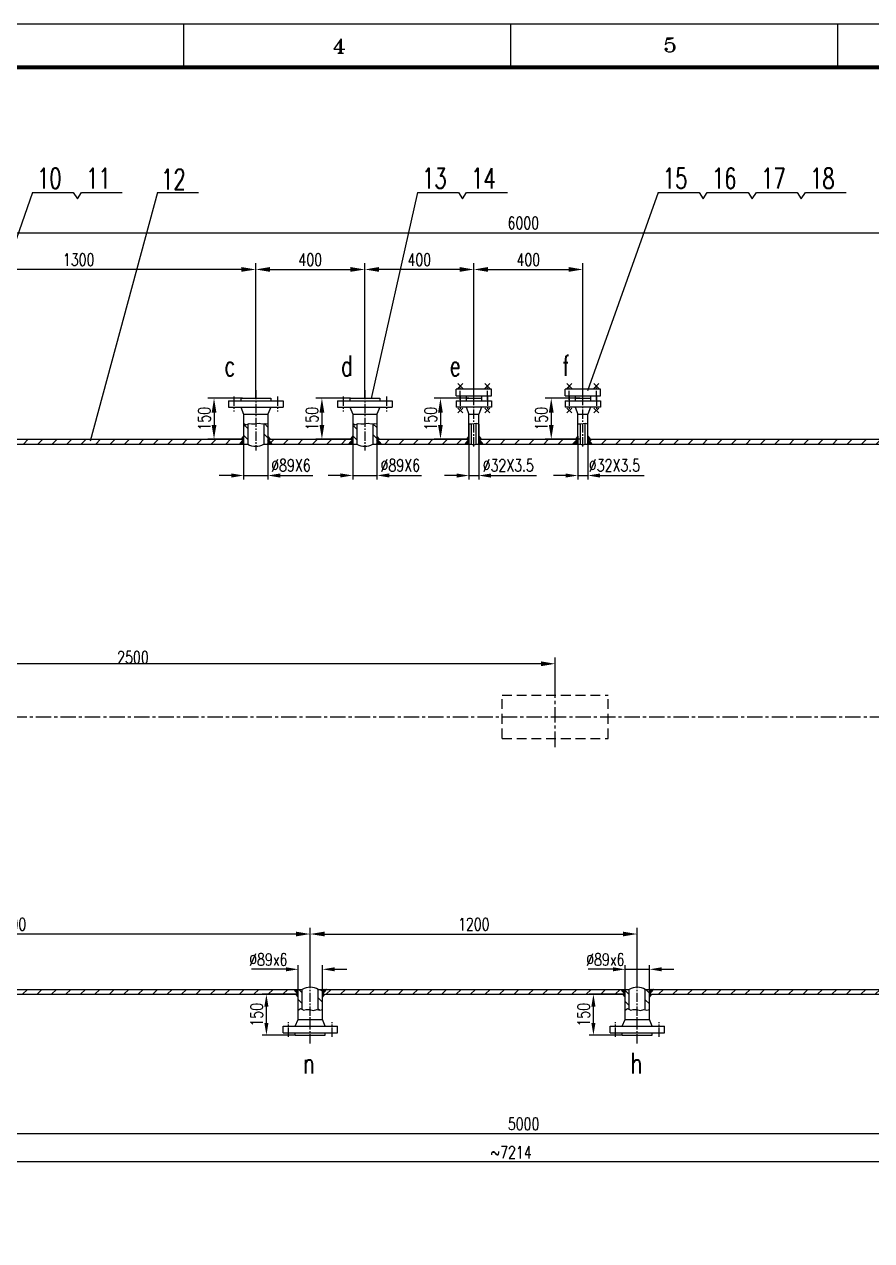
# Model space of a CAD drawing. Extents: x 635 to 1476, y -3 to 591.
# Drawn here: x 861.3 to 1068.6, y 294.1 to 591.5 of the extents above; entities that cross this region are included whole.
import ezdxf

# ---------------------------------------------------------------- set-up
doc = ezdxf.new("R2010")
doc.units = 0
doc.header["$LTSCALE"] = 3
doc.header["$MEASUREMENT"] = 0
for name, pattern in [('CENTER', [2, 1.25, -0.25, 0.25, -0.25]), ('CENTER2', [1.125, 0.75, -0.125, 0.125, -0.125]), ('DASHED', [1.2, 0.8, -0.4])]:
    doc.linetypes.add(name, pattern=pattern)
doc.layers.get('0').update_dxf_attribs({"linetype": 'CONTINUOUS'})
doc.layers.get('DEFPOINTS').update_dxf_attribs({"linetype": 'CONTINUOUS'})
for name, color, linetype in [('1', 21, 'CONTINUOUS'), ('2', 253, 'CONTINUOUS'), ('3', 2, 'CENTER'), ('5', 4, 'DASHED'), ('BORDER', 7, 'CONTINUOUS')]:
    doc.layers.add(name, color=color, linetype=linetype)
doc.styles.add('HZTXT', font='romans', dxfattribs={"width": 0.75, "bigfont": 'HZTXT'})
doc.styles.get("Standard").update_dxf_attribs({"font": 'simplex', "width": 0.75, "bigfont": 'hztxt'})
doc.dimstyles.new('A', dxfattribs={"dimtxt": 3.5, "dimasz": 3.5, "dimexe": 1.5, "dimexo": 0.0625, "dimgap": 0.09, "dimtad": 1, "dimdec": 4, "dimzin": 0, "dimdsep": 46, "dimtxsty": 'HZTXT', "dimcen": 0.09, "dimclrd": 3, "dimclre": 3, "dimclrt": 3, "dimadec": 0, "dimazin": 0, "dimtol": 1, "dimtp": 2, "dimtm": 2, "dimtfac": 0.571429, "dimtdec": 4, "dimtix": 1, "dimtofl": 0, "dimtmove": 2, "dimatfit": 3, "dimfxl": 0, "dimtolj": 1, "dimtzin": 0, "dimarcsym": 0})
doc.dimstyles.get("Standard").update_dxf_attribs({"dimtxt": 3, "dimasz": 3, "dimexe": 1, "dimexo": 0.06, "dimgap": 1, "dimtad": 1, "dimzin": 0, "dimdsep": 46, "dimtxsty": 'Standard', "dimcen": 0.09, "dimclrd": 3, "dimclre": 3, "dimclrt": 3, "dimadec": 0, "dimazin": 0, "dimtfac": 0.051429, "dimtofl": 0, "dimtmove": 2, "dimatfit": 3, "dimfxl": 0, "dimtolj": 1, "dimtzin": 0, "dimarcsym": 0})
pattern_1 = [(45, (-3348.6497, 747.9967), (-1.767767, 1.767767), [])]
pattern_2 = [(135, (-3348.6497, 747.9967), (-1.3258252, -1.3258252), [])]

# ---------------------------------------------------------------- blocks, each defined once
blk = doc.blocks.new('*D95')
at = {"layer": '1', "lineweight": -2}
for p, q in [((784.62, 363.05), (784.62, 370.55)), ((927.79, 369.05), (788.12, 369.05)), ((931.29, 363.05), (931.29, 370.55))]:
    blk.add_line(p, q, dxfattribs=at)
at = {"layer": '1'}
for points in [[(788.12, 369.63), (788.12, 368.47), (784.62, 369.05)], [(927.79, 369.63), (927.79, 368.47), (931.29, 369.05)]]:
    blk.add_solid(points, dxfattribs=at)
at = {"layer": 'DEFPOINTS', "color": 0}
for p in [(784.62, 369.05), (784.62, 362.99), (931.29, 362.99)]:
    blk.add_point(p, dxfattribs=at)
at = {"layer": '1', "insert": (857.96, 371.45), "char_height": 3, "attachment_point": 5, "style": 'HZTXT'}
blk.add_mtext('\\A1;2200', dxfattribs=at)
blk = doc.blocks.new('*D106')
at = {"layer": '1', "lineweight": -2}
for p, q in [((784.62, 422.24), (784.62, 436.63)), ((987.71, 435.13), (788.12, 435.13)), ((991.21, 427.54), (991.21, 436.63))]:
    blk.add_line(p, q, dxfattribs=at)
at = {"layer": '1'}
for points in [[(788.12, 435.71), (788.12, 434.54), (784.62, 435.13)], [(987.71, 435.71), (987.71, 434.54), (991.21, 435.13)]]:
    blk.add_solid(points, dxfattribs=at)
at = {"layer": 'DEFPOINTS', "color": 0}
for p in [(784.62, 435.13), (991.21, 427.48), (784.62, 422.18)]:
    blk.add_point(p, dxfattribs=at)
at = {"layer": '1', "insert": (887.91, 436.72), "char_height": 3, "attachment_point": 5, "style": 'HZTXT'}
blk.add_mtext('\\A1;2500', dxfattribs=at)
blk = doc.blocks.new('*D104')
at = {"layer": '1', "color": 3, "linetype": 'ByBlock', "lineweight": -2}
for p, q in [((1008.27, 354.31), (999.56, 354.31)), ((1000.56, 347.31), (1000.56, 351.31)), ((1007.56, 344.31), (999.56, 344.31))]:
    blk.add_line(p, q, dxfattribs=at)
at = {"layer": '1', "color": 3, "linetype": 'ByBlock'}
for points in [[(1000.06, 351.31), (1001.06, 351.31), (1000.56, 354.31)], [(1000.06, 347.31), (1001.06, 347.31), (1000.56, 344.31)]]:
    blk.add_solid(points, dxfattribs=at)
at = {"layer": 'DEFPOINTS', "color": 0, "linetype": 'ByBlock'}
for p in [(1000.56, 354.31), (1008.33, 354.31), (1007.62, 344.31)]:
    blk.add_point(p, dxfattribs=at)
at = {"layer": '1', "color": 3, "linetype": 'ByBlock', "insert": (998.16, 349.31), "char_height": 3, "attachment_point": 5, "rotation": 90}
blk.add_mtext('\\A1;150', dxfattribs=at)
blk = doc.blocks.new('*D103')
at = {"layer": '1', "lineweight": -2}
for p, q in [((931.29, 356.11), (931.29, 370.55)), ((934.79, 369.05), (1007.79, 369.05)), ((1011.29, 356.11), (1011.29, 370.55))]:
    blk.add_line(p, q, dxfattribs=at)
at = {"layer": '1'}
for points in [[(934.79, 369.63), (934.79, 368.47), (931.29, 369.05)], [(1007.79, 369.63), (1007.79, 368.47), (1011.29, 369.05)]]:
    blk.add_solid(points, dxfattribs=at)
at = {"layer": 'DEFPOINTS', "color": 0}
for p in [(1011.29, 369.05), (931.29, 356.05), (1011.29, 356.05)]:
    blk.add_point(p, dxfattribs=at)
at = {"layer": '1', "insert": (971.29, 371.45), "char_height": 3, "attachment_point": 5, "style": 'HZTXT'}
blk.add_mtext('\\A1;1200', dxfattribs=at)
blk = doc.blocks.new('*D96')
at = {"layer": '1', "color": 3, "linetype": 'ByBlock', "lineweight": -2}
for p, q in [((928.27, 354.31), (919.56, 354.31)), ((920.56, 347.31), (920.56, 351.31)), ((927.56, 344.31), (919.56, 344.31))]:
    blk.add_line(p, q, dxfattribs=at)
at = {"layer": '1', "color": 3, "linetype": 'ByBlock'}
for points in [[(920.06, 351.31), (921.06, 351.31), (920.56, 354.31)], [(920.06, 347.31), (921.06, 347.31), (920.56, 344.31)]]:
    blk.add_solid(points, dxfattribs=at)
at = {"layer": 'DEFPOINTS', "color": 0, "linetype": 'ByBlock'}
for p in [(920.56, 354.31), (928.33, 354.31), (927.62, 344.31)]:
    blk.add_point(p, dxfattribs=at)
at = {"layer": '1', "color": 3, "linetype": 'ByBlock', "insert": (918.16, 349.31), "char_height": 3, "attachment_point": 5, "rotation": 90}
blk.add_mtext('\\A1;150', dxfattribs=at)
blk = doc.blocks.new('*D115')
at = {"layer": '1', "lineweight": -2}
for p, q in [((831.29, 526.7), (831.29, 533.04)), ((917.96, 521.79), (917.96, 533.04)), ((914.46, 531.54), (834.79, 531.54))]:
    blk.add_line(p, q, dxfattribs=at)
at = {"layer": '1'}
for points in [[(834.79, 532.13), (834.79, 530.96), (831.29, 531.54)], [(914.46, 532.13), (914.46, 530.96), (917.96, 531.54)]]:
    blk.add_solid(points, dxfattribs=at)
at = {"layer": 'DEFPOINTS', "color": 0}
for p in [(831.29, 531.54), (831.29, 526.64), (917.96, 521.73)]:
    blk.add_point(p, dxfattribs=at)
at = {"layer": '1', "insert": (874.63, 533.94), "char_height": 3, "attachment_point": 5, "style": 'HZTXT'}
blk.add_mtext('\\A1;1300', dxfattribs=at)
blk = doc.blocks.new('*D117')
at = {"layer": '1', "lineweight": -2}
for p, q in [((971.3, 500.11), (971.3, 533.04)), ((997.97, 500.11), (997.97, 533.04)), ((974.8, 531.54), (994.47, 531.54))]:
    blk.add_line(p, q, dxfattribs=at)
at = {"layer": '1'}
for points in [[(974.8, 532.13), (974.8, 530.96), (971.3, 531.54)], [(994.47, 532.13), (994.47, 530.96), (997.97, 531.54)]]:
    blk.add_solid(points, dxfattribs=at)
at = {"layer": 'DEFPOINTS', "color": 0}
for p in [(997.97, 531.54), (971.3, 500.05), (997.97, 500.05)]:
    blk.add_point(p, dxfattribs=at)
at = {"layer": '1', "insert": (984.64, 533.94), "char_height": 3, "attachment_point": 5, "style": 'HZTXT'}
blk.add_mtext('\\A1;400', dxfattribs=at)
blk = doc.blocks.new('*D105')
at = {"layer": '1', "lineweight": -2}
for p, q in [((917.96, 500.11), (917.96, 533.04)), ((944.63, 500.11), (944.63, 533.04)), ((921.46, 531.54), (941.13, 531.54))]:
    blk.add_line(p, q, dxfattribs=at)
at = {"layer": '1'}
for points in [[(921.46, 532.13), (921.46, 530.96), (917.96, 531.54)], [(941.13, 532.13), (941.13, 530.96), (944.63, 531.54)]]:
    blk.add_solid(points, dxfattribs=at)
at = {"layer": 'DEFPOINTS', "color": 0}
for p in [(944.63, 531.54), (917.96, 500.05), (944.63, 500.05)]:
    blk.add_point(p, dxfattribs=at)
at = {"layer": '1', "insert": (931.3, 533.94), "char_height": 3, "attachment_point": 5, "style": 'HZTXT'}
blk.add_mtext('\\A1;400', dxfattribs=at)
blk = doc.blocks.new('*D118')
at = {"layer": '1', "lineweight": -2}
for p, q in [((944.63, 500.11), (944.63, 533.04)), ((971.3, 500.11), (971.3, 533.04)), ((967.8, 531.54), (948.13, 531.54))]:
    blk.add_line(p, q, dxfattribs=at)
at = {"layer": '1'}
for points in [[(948.13, 532.13), (948.13, 530.96), (944.63, 531.54)], [(967.8, 532.13), (967.8, 530.96), (971.3, 531.54)]]:
    blk.add_solid(points, dxfattribs=at)
at = {"layer": 'DEFPOINTS', "color": 0}
for p in [(944.63, 531.54), (944.63, 500.05), (971.3, 500.05)]:
    blk.add_point(p, dxfattribs=at)
at = {"layer": '1', "insert": (957.97, 533.94), "char_height": 3, "attachment_point": 5, "style": 'HZTXT'}
blk.add_mtext('\\A1;400', dxfattribs=at)
blk = doc.blocks.new('*D116')
at = {"layer": '1', "lineweight": -2}
for p, q in [((914.73, 500.05), (906.25, 500.05)), ((907.75, 496.55), (907.75, 493.55)), ((914.73, 490.05), (906.25, 490.05))]:
    blk.add_line(p, q, dxfattribs=at)
at = {"layer": '1'}
for points in [[(907.17, 496.55), (908.34, 496.55), (907.75, 500.05)], [(907.17, 493.55), (908.34, 493.55), (907.75, 490.05)]]:
    blk.add_solid(points, dxfattribs=at)
at = {"layer": 'DEFPOINTS', "color": 0}
for p in [(914.79, 500.05), (907.75, 490.05), (914.79, 490.05)]:
    blk.add_point(p, dxfattribs=at)
at = {"layer": '1', "insert": (905.35, 495.05), "char_height": 3, "attachment_point": 5, "rotation": 90, "style": 'HZTXT'}
blk.add_mtext('\\A1;150', dxfattribs=at)
blk = doc.blocks.new('*D119')
at = {"layer": '1', "lineweight": -2}
for p, q in [((941.12, 500.05), (932.64, 500.05)), ((934.14, 496.55), (934.14, 493.55)), ((941.12, 490.05), (932.64, 490.05))]:
    blk.add_line(p, q, dxfattribs=at)
at = {"layer": '1'}
for points in [[(933.56, 496.55), (934.73, 496.55), (934.14, 500.05)], [(933.56, 493.55), (934.73, 493.55), (934.14, 490.05)]]:
    blk.add_solid(points, dxfattribs=at)
at = {"layer": 'DEFPOINTS', "color": 0}
for p in [(941.18, 500.05), (934.14, 490.05), (941.18, 490.05)]:
    blk.add_point(p, dxfattribs=at)
at = {"layer": '1', "insert": (931.74, 495.05), "char_height": 3, "attachment_point": 5, "rotation": 90, "style": 'HZTXT'}
blk.add_mtext('\\A1;150', dxfattribs=at)
blk = doc.blocks.new('*D120')
at = {"layer": '1', "lineweight": -2}
for p, q in [((970.11, 500.05), (961.64, 500.05)), ((963.14, 496.55), (963.14, 493.55)), ((970.11, 490.05), (961.64, 490.05))]:
    blk.add_line(p, q, dxfattribs=at)
at = {"layer": '1'}
for points in [[(962.55, 496.55), (963.72, 496.55), (963.14, 500.05)], [(962.55, 493.55), (963.72, 493.55), (963.14, 490.05)]]:
    blk.add_solid(points, dxfattribs=at)
at = {"layer": 'DEFPOINTS', "color": 0}
for p in [(970.17, 500.05), (963.14, 490.05), (970.17, 490.05)]:
    blk.add_point(p, dxfattribs=at)
at = {"layer": '1', "insert": (960.74, 495.05), "char_height": 3, "attachment_point": 5, "rotation": 90, "style": 'HZTXT'}
blk.add_mtext('\\A1;150', dxfattribs=at)
blk = doc.blocks.new('*D121')
at = {"layer": '1', "lineweight": -2}
for p, q in [((997.22, 500.05), (988.74, 500.05)), ((990.24, 496.55), (990.24, 493.55)), ((997.22, 490.05), (988.74, 490.05))]:
    blk.add_line(p, q, dxfattribs=at)
at = {"layer": '1'}
for points in [[(989.66, 496.55), (990.83, 496.55), (990.24, 500.05)], [(989.66, 493.55), (990.83, 493.55), (990.24, 490.05)]]:
    blk.add_solid(points, dxfattribs=at)
at = {"layer": 'DEFPOINTS', "color": 0}
for p in [(997.28, 500.05), (990.24, 490.05), (997.28, 490.05)]:
    blk.add_point(p, dxfattribs=at)
at = {"layer": '1', "insert": (987.84, 495.05), "char_height": 3, "attachment_point": 5, "rotation": 90, "style": 'HZTXT'}
blk.add_mtext('\\A1;150', dxfattribs=at)

msp = doc.modelspace()

# ---------------------------------------------------------------- hatches: boundary and pattern name
at = {"layer": '1', "linetype": 'ByBlock'}
h = msp.add_hatch(dxfattribs=at)
h.set_pattern_fill('ANSI31', color=256, scale=15, angle=90, style=0)
h.set_pattern_definition(pattern_2)
h.paths.add_polyline_path([(915.99604, 493.71431), (915.54801, 493.51285), (914.99604, 493.92557), (914.99604, 488.84861), (915.99604, 488.84861)])
h.paths.add_polyline_path([(920.92938, 493.76049), (920.29816, 493.88431), (919.92938, 493.82289), (919.92938, 488.84861), (920.92938, 488.84861)])
h.paths.add_polyline_path([(941.66604, 488.84861), (942.66604, 488.84861), (942.66604, 493.71431), (942.21801, 493.51285), (941.66604, 493.92557)])
h.paths.add_polyline_path([(947.59938, 493.76049), (946.96816, 493.88431), (946.59938, 493.82289), (946.59938, 488.84861), (947.59938, 488.84861)])
h = msp.add_hatch(dxfattribs=at)
h.set_pattern_fill('ANSI31', color=256, scale=20, style=0)
h.set_pattern_definition(pattern_1)
h.paths.add_polyline_path([(793.82271, 490.04861), (794.82271, 488.84861), (814.0196, 488.84861), (815.06241, 490.04861)])
h.paths.add_polyline_path([(790.42271, 488.84861), (791.42271, 490.04861), (784.62271, 490.04861), (784.62271, 488.84861)])
h.paths.add_polyline_path([(913.99604, 488.84861), (914.99604, 490.04861), (847.52301, 490.04861), (848.56582, 488.84861)])
h.paths.add_polyline_path([(920.92938, 490.04861), (921.92938, 488.84861), (940.66604, 488.84861), (941.66604, 490.04861)])
h.paths.add_polyline_path([(969.10271, 488.84861), (970.10271, 490.04861), (947.59938, 490.04861), (948.59938, 488.84861)])
h = msp.add_hatch(dxfattribs=at)
h.set_pattern_fill('ANSI31', color=256, scale=20, style=0)
h.set_pattern_definition(pattern_1)
h.paths.add_polyline_path([(995.77271, 488.84861), (996.77271, 490.04861), (972.50271, 490.04861), (973.50271, 488.84861)])
h = msp.add_hatch(dxfattribs=at)
h.set_pattern_fill('ANSI31', color=256, scale=20, style=0)
h.set_pattern_definition(pattern_1)
h.paths.add_polyline_path([(1184.62271, 488.84861), (1184.62271, 490.04861), (999.17271, 490.04861), (1000.17271, 488.84861)])
h = msp.add_hatch(dxfattribs=at)
h.set_pattern_fill('ANSI31', color=256, scale=20, style=0)
h.set_pattern_definition(pattern_1)
h.paths.add_polyline_path([(928.32604, 354.30861), (927.32604, 355.50861), (817.95604, 355.50861), (817.95604, 354.30861)])
h.paths.add_polyline_path([(935.25938, 355.50861), (934.25938, 354.30861), (1008.32604, 354.30861), (1007.32604, 355.50861)])
h = msp.add_hatch(dxfattribs=at)
h.set_pattern_fill('ANSI31', color=256, scale=15, angle=90, style=0)
h.set_pattern_definition(pattern_2)
h.paths.add_polyline_path([(929.32604, 355.50861), (928.32604, 355.50861), (928.32604, 350.43164), (928.87801, 350.84437), (929.32604, 350.64291)])
h.paths.add_polyline_path([(933.25938, 350.53432), (933.62816, 350.47291), (934.25938, 350.59673), (934.25938, 355.50861), (933.25938, 355.50861)])
h = msp.add_hatch(dxfattribs=at)
h.set_pattern_fill('ANSI31', color=256, scale=15, angle=90, style=0)
h.set_pattern_definition(pattern_2)
h.paths.add_polyline_path([(1008.32604, 350.43164), (1008.87801, 350.84437), (1009.32604, 350.64291), (1009.32604, 355.50861), (1008.32604, 355.50861)])
h.paths.add_polyline_path([(1014.25938, 355.50861), (1013.25938, 355.50861), (1013.25938, 350.53432), (1013.62816, 350.47291), (1014.25938, 350.59673)])
h = msp.add_hatch(dxfattribs=at)
h.set_pattern_fill('ANSI31', color=256, scale=20, style=0)
h.set_pattern_definition(pattern_1)
h.paths.add_polyline_path([(1015.25938, 355.50861), (1014.25938, 354.30861), (1151.28938, 354.30861), (1151.28938, 355.50861)])
h.paths.add_polyline_path([(1171.65604, 354.30861), (1170.65604, 355.50861), (1151.28938, 355.50861), (1151.28938, 354.30861)])
h.paths.add_polyline_path([(1184.62271, 354.30861), (1184.62271, 355.50861), (1178.58938, 355.50861), (1177.58938, 354.30861)])
at = {"layer": '2', "linetype": 'ByBlock'}
h = msp.add_hatch(dxfattribs=at)
h.set_pattern_fill('ANSI31', color=256, scale=0.1, style=0)
h.set_pattern_definition([(315, (-3441.979677, 102.07618), (-0.008838834765, -0.008838834765), [])])
h.paths.add_polyline_path([(914.99604, 488.84861), (913.99604, 488.84861), (914.99604, 490.04861)])
h.paths.add_polyline_path([(914.99604, 490.04861), (914.3841, 490.04861), (914.99604, 490.78294)])
h = msp.add_hatch(dxfattribs=at)
h.set_pattern_fill('ANSI31', color=256, scale=0.1, style=0)
h.set_pattern_definition([(225, (5277.905098, 102.07618), (0.008838834765, -0.008838834765), [])])
h.paths.add_polyline_path([(920.92938, 488.84861), (921.92938, 488.84861), (920.92938, 490.04861)])
h.paths.add_polyline_path([(920.92938, 490.04861), (921.54132, 490.04861), (920.92938, 490.78294)])
h = msp.add_hatch(dxfattribs=at)
h.set_pattern_fill('ANSI31', color=256, scale=0.1, style=0)
h.set_pattern_definition([(315, (-3415.309677, 102.07618), (-0.008838834765, -0.008838834765), [])])
h.paths.add_polyline_path([(941.66604, 488.84861), (940.66604, 488.84861), (941.66604, 490.04861)])
h.paths.add_polyline_path([(941.66604, 490.04861), (941.0541, 490.04861), (941.66604, 490.78294)])
h = msp.add_hatch(dxfattribs=at)
h.set_pattern_fill('ANSI31', color=256, scale=0.1, style=0)
h.set_pattern_definition([(225, (5304.575098, 102.07618), (0.008838834765, -0.008838834765), [])])
h.paths.add_polyline_path([(947.59938, 488.84861), (948.59938, 488.84861), (947.59938, 490.04861)])
h.paths.add_polyline_path([(947.59938, 490.04861), (948.21132, 490.04861), (947.59938, 490.78294)])
h = msp.add_hatch(dxfattribs=at)
h.set_pattern_fill('ANSI31', color=256, scale=0.1, style=0)
h.set_pattern_definition([(315, (-3386.873011, 102.07618), (-0.008838834765, -0.008838834765), [])])
h.paths.add_polyline_path([(970.10271, 488.84861), (969.10271, 488.84861), (970.10271, 490.04861)])
h.paths.add_polyline_path([(970.10271, 490.04861), (969.49077, 490.04861), (970.10271, 490.78294)])
h = msp.add_hatch(dxfattribs=at)
h.set_pattern_fill('ANSI31', color=256, scale=0.1, style=0)
h.set_pattern_definition([(225, (5329.478431, 102.07618), (0.008838834765, -0.008838834765), [])])
h.paths.add_polyline_path([(972.50271, 488.84861), (973.50271, 488.84861), (972.50271, 490.04861)])
h.paths.add_polyline_path([(972.50271, 490.04861), (973.11465, 490.04861), (972.50271, 490.78294)])
h = msp.add_hatch(dxfattribs=at)
h.set_pattern_fill('ANSI31', color=256, scale=0.1, style=0)
h.set_pattern_definition([(315, (-3360.203011, 102.07618), (-0.008838834765, -0.008838834765), [])])
h.paths.add_polyline_path([(996.77271, 488.84861), (995.77271, 488.84861), (996.77271, 490.04861)])
h.paths.add_polyline_path([(996.77271, 490.04861), (996.16077, 490.04861), (996.77271, 490.78294)])
h = msp.add_hatch(dxfattribs=at)
h.set_pattern_fill('ANSI31', color=256, scale=0.1, style=0)
h.set_pattern_definition([(225, (5356.148431, 102.07618), (0.008838834765, -0.008838834765), [])])
h.paths.add_polyline_path([(999.17271, 488.84861), (1000.17271, 488.84861), (999.17271, 490.04861)])
h.paths.add_polyline_path([(999.17271, 490.04861), (999.78465, 490.04861), (999.17271, 490.78294)])
h = msp.add_hatch(dxfattribs=at)
h.set_pattern_fill('ANSI31', color=256, scale=0.1, style=0)
h.set_pattern_definition([(45, (-3428.649677, 742.281037), (-0.008838834765, 0.008838834765), [])])
h.paths.add_polyline_path([(928.32604, 355.50861), (927.32604, 355.50861), (928.32604, 354.30861)])
h.paths.add_polyline_path([(928.32604, 354.30861), (927.7141, 354.30861), (928.32604, 353.57428)])
h = msp.add_hatch(dxfattribs=at)
h.set_pattern_fill('ANSI31', color=256, scale=0.1, style=0)
h.set_pattern_definition([(135, (5291.235098, 742.281037), (0.008838834765, 0.008838834765), [])])
h.paths.add_polyline_path([(934.25938, 355.50861), (935.25938, 355.50861), (934.25938, 354.30861)])
h.paths.add_polyline_path([(934.25938, 354.30861), (934.87132, 354.30861), (934.25938, 353.57428)])
h = msp.add_hatch(dxfattribs=at)
h.set_pattern_fill('ANSI31', color=256, scale=0.1, style=0)
h.set_pattern_definition([(45, (-3348.649677, 742.281037), (-0.008838834765, 0.008838834765), [])])
h.paths.add_polyline_path([(1008.32604, 355.50861), (1007.32604, 355.50861), (1008.32604, 354.30861)])
h.paths.add_polyline_path([(1008.32604, 354.30861), (1007.7141, 354.30861), (1008.32604, 353.57428)])
h = msp.add_hatch(dxfattribs=at)
h.set_pattern_fill('ANSI31', color=256, scale=0.1, style=0)
h.set_pattern_definition([(135, (5371.235098, 742.281037), (0.008838834765, 0.008838834765), [])])
h.paths.add_polyline_path([(1014.25938, 355.50861), (1015.25938, 355.50861), (1014.25938, 354.30861)])
h.paths.add_polyline_path([(1014.25938, 354.30861), (1014.87132, 354.30861), (1014.25938, 353.57428)])

# ---------------------------------------------------------------- linework, layer by layer
at = {"linetype": 'ByBlock'}
for p, q in [((787.62271, 540.52215), (1181.62271, 540.52215)), ((970.10271, 493.69799), (970.10271, 480.1518)), ((972.50271, 493.69799), (972.50271, 480.1518)), ((914.99604, 490.99479), (914.99604, 480.15688)), ((920.92938, 490.99479), (920.92938, 480.15688)), ((941.66604, 490.84129), (941.66604, 480.17353)), ((947.59938, 490.84129), (947.59938, 480.17353)), ((996.77271, 490.78294), (996.77271, 480.15669)), ((999.17271, 490.78294), (999.17271, 480.15669)), ((911.99604, 481.15688), (908.99604, 481.15688)), ((914.99604, 481.15688), (920.92938, 481.15688)), ((923.92938, 481.15688), (931.93562, 481.15688)), ((938.66604, 481.17353), (935.66604, 481.17353)), ((941.66604, 481.17353), (947.59938, 481.17353)), ((950.59938, 481.17353), (958.53143, 481.17353)), ((967.10271, 481.1518), (964.10271, 481.1518)), ((970.10271, 481.1518), (972.50271, 481.1518)), ((975.50271, 481.1518), (986.66265, 481.1518)), ((993.77271, 481.15669), (990.77271, 481.15669)), ((996.77271, 481.15669), (999.17271, 481.15669)), ((1002.17271, 481.15669), (1012.96934, 481.15669)), ((925.32604, 360.42104), (916.88506, 360.42104)), ((928.32604, 355.50861), (928.32604, 361.42104)), ((934.25938, 355.50861), (934.25938, 361.42104)), ((937.25938, 360.42104), (940.25938, 360.42104)), ((1005.32604, 360.42104), (999.31064, 360.42104)), ((1008.32604, 355.50861), (1008.32604, 361.42104)), ((1008.32604, 360.42104), (1014.25938, 360.42104)), ((1014.25938, 355.50861), (1014.25938, 361.42104)), ((1017.25938, 360.42104), (1020.25938, 360.42104)), ((818.29271, 320.24283), (1150.96271, 320.24283)), ((743.62271, 313.44806), (1218.82239, 313.44806))]:
    msp.add_line(p, q, dxfattribs=at)
for points in [[(911.99604, 481.65688), (911.99604, 480.65688), (914.99604, 481.15688)], [(923.92938, 481.65688), (923.92938, 480.65688), (920.92938, 481.15688)], [(938.66604, 481.67353), (938.66604, 480.67353), (941.66604, 481.17353)], [(950.59938, 481.67353), (950.59938, 480.67353), (947.59938, 481.17353)], [(967.10271, 481.6518), (967.10271, 480.6518), (970.10271, 481.1518)], [(975.50271, 481.6518), (975.50271, 480.6518), (972.50271, 481.1518)], [(993.77271, 481.65669), (993.77271, 480.65669), (996.77271, 481.15669)], [(1002.17271, 481.65669), (1002.17271, 480.65669), (999.17271, 481.15669)], [(925.32604, 360.92104), (925.32604, 359.92104), (928.32604, 360.42104)], [(937.25938, 360.92104), (937.25938, 359.92104), (934.25938, 360.42104)], [(1005.32604, 360.92104), (1005.32604, 359.92104), (1008.32604, 360.42104)], [(1017.25938, 360.92104), (1017.25938, 359.92104), (1014.25938, 360.42104)]]:
    msp.add_solid(points, dxfattribs=at)
at = {"layer": '1'}
for p, q in [((863.30942, 550.34523), (848.9199, 509.04983)), ((893.94114, 550.34523), (877.42408, 489.56346)), ((957.51715, 550.34523), (946.16807, 499.98945)), ((1016.41812, 550.34523), (999.13031, 501.84981))]:
    msp.add_line(p, q, dxfattribs=at)
at = {"layer": '1', "linetype": 'ByBlock'}
for p, q in [((873.30942, 550.34523), (874.30942, 548.84523)), ((874.30942, 548.84523), (875.30942, 550.34523)), ((967.51715, 550.34523), (968.51715, 548.84523)), ((968.51715, 548.84523), (969.51715, 550.34523)), ((1026.41812, 550.34523), (1027.41812, 548.84523)), ((1027.41812, 548.84523), (1028.41812, 550.34523)), ((1038.41812, 550.34523), (1039.41812, 548.84523)), ((1039.41812, 548.84523), (1040.41812, 550.34523)), ((1050.41812, 550.34523), (1051.41812, 548.84523)), ((1051.41812, 548.84523), (1052.41812, 550.34523)), ((914.99604, 493.92557), (915.54801, 493.51285)), ((915.54801, 493.51285), (916.37412, 493.88431)), ((916.37412, 493.88431), (916.9524, 493.76049)), ((916.9524, 493.76049), (917.73722, 493.76049)), ((917.73722, 493.76049), (918.76984, 493.96685)), ((918.76984, 493.96685), (919.55466, 493.76049)), ((919.55466, 493.76049), (920.29816, 493.88431)), ((920.29816, 493.88431), (920.92938, 493.76049)), ((941.66604, 493.92557), (942.21801, 493.51285)), ((942.21801, 493.51285), (943.04412, 493.88431)), ((943.04412, 493.88431), (943.6224, 493.76049)), ((943.6224, 493.76049), (944.40722, 493.76049)), ((944.40722, 493.76049), (945.43984, 493.96685)), ((945.43984, 493.96685), (946.22466, 493.76049)), ((946.22466, 493.76049), (946.96816, 493.88431)), ((946.96816, 493.88431), (947.59938, 493.76049)), ((970.10271, 493.76049), (970.82406, 493.76049)), ((970.82406, 493.76049), (971.85669, 493.96685)), ((971.85669, 493.96685), (972.50271, 493.79698)), ((996.77271, 493.76049), (997.49406, 493.76049)), ((997.49406, 493.76049), (998.52669, 493.96685)), ((998.52669, 493.96685), (999.17271, 493.79698)), ((928.32604, 350.43164), (928.87801, 350.84437)), ((928.87801, 350.84437), (929.70412, 350.47291)), ((929.70412, 350.47291), (930.2824, 350.59673)), ((930.2824, 350.59673), (931.06722, 350.59673)), ((931.06722, 350.59673), (932.09984, 350.39037)), ((932.09984, 350.39037), (932.88466, 350.59673)), ((932.88466, 350.59673), (933.62816, 350.47291)), ((933.62816, 350.47291), (934.25938, 350.59673)), ((1008.32604, 350.43164), (1008.87801, 350.84437)), ((1008.87801, 350.84437), (1009.70412, 350.47291)), ((1009.70412, 350.47291), (1010.2824, 350.59673)), ((1010.2824, 350.59673), (1011.06722, 350.59673)), ((1011.06722, 350.59673), (1012.09984, 350.39037)), ((1012.09984, 350.39037), (1012.88466, 350.59673)), ((1012.88466, 350.59673), (1013.62816, 350.47291)), ((1013.62816, 350.47291), (1014.25938, 350.59673))]:
    msp.add_line(p, q, dxfattribs=at)
at = {"layer": '2', "linetype": 'ByBlock'}
for p, q in [((863.30942, 550.34523), (873.30942, 550.34523)), ((875.30942, 550.34523), (885.30942, 550.34523)), ((893.94114, 550.34523), (903.94114, 550.34523)), ((957.51715, 550.34523), (967.51715, 550.34523)), ((969.51715, 550.34523), (979.51715, 550.34523)), ((1016.41812, 550.34523), (1026.41812, 550.34523)), ((1028.41812, 550.34523), (1038.41812, 550.34523)), ((1040.41812, 550.34523), (1050.41812, 550.34523)), ((1052.41812, 550.34523), (1062.41812, 550.34523)), ((967.38748, 503.64287), (968.58748, 502.44287)), ((968.58748, 503.64287), (967.38748, 502.44287)), ((974.01794, 503.64287), (975.21794, 502.44287)), ((975.21794, 503.64287), (974.01794, 502.44287)), ((995.25748, 503.64287), (994.05748, 502.44287)), ((994.05748, 503.64287), (995.25748, 502.44287)), ((1000.68794, 503.64287), (1001.88794, 502.44287)), ((1001.88794, 503.64287), (1000.68794, 502.44287)), ((914.29271, 500.04861), (914.29271, 499.44861)), ((921.63271, 500.04861), (921.63271, 499.44861)), ((940.96271, 500.04861), (940.96271, 499.44861)), ((948.30271, 500.04861), (948.30271, 499.44861)), ((975.60269, 502.24861), (967.00273, 502.24861)), ((967.00273, 500.64861), (967.00273, 502.24861)), ((967.00273, 500.64861), (975.60269, 500.64861)), ((969.39938, 500.64861), (969.39938, 499.44861)), ((969.39938, 500.04861), (973.20604, 500.04861)), ((973.20604, 500.64861), (973.20604, 499.44861)), ((975.60269, 500.64861), (975.60269, 502.24861)), ((993.67273, 500.64861), (993.67273, 502.24861)), ((1002.27269, 502.24861), (993.67273, 502.24861)), ((993.67273, 500.64861), (1002.27269, 500.64861)), ((996.06938, 500.64861), (996.06938, 499.44861)), ((996.06938, 500.04861), (999.87604, 500.04861)), ((999.87604, 500.64861), (999.87604, 499.44861)), ((1002.27269, 500.64861), (1002.27269, 502.24861)), ((911.29271, 499.44861), (911.29271, 497.84861)), ((914.29271, 497.84861), (914.99604, 496.18161)), ((921.63271, 497.84861), (920.92938, 496.18161)), ((924.63271, 499.44861), (924.63271, 497.84861)), ((937.96271, 499.44861), (937.96271, 497.84861)), ((940.96271, 497.84861), (941.66604, 496.18161)), ((948.30271, 497.84861), (947.59938, 496.18161)), ((951.30271, 499.44861), (951.30271, 497.84861)), ((967.00273, 499.44861), (967.00273, 497.84861)), ((967.00273, 499.44861), (975.60269, 499.44861)), ((975.60269, 497.84861), (967.00273, 497.84861)), ((968.58748, 496.45435), (967.38748, 497.65435)), ((967.38748, 496.45435), (968.58748, 497.65435)), ((969.39938, 497.84861), (970.10271, 496.18161)), ((973.20604, 497.84861), (972.50271, 496.18161)), ((974.01794, 496.45435), (975.21794, 497.65435)), ((975.21794, 496.45435), (974.01794, 497.65435)), ((975.60269, 499.44861), (975.60269, 497.84861)), ((993.67273, 499.44861), (993.67273, 497.84861)), ((993.67273, 499.44861), (1002.27269, 499.44861)), ((1002.27269, 497.84861), (993.67273, 497.84861)), ((994.05748, 496.45435), (995.25748, 497.65435)), ((995.25748, 496.45435), (994.05748, 497.65435)), ((996.06938, 497.84861), (996.77271, 496.18161)), ((999.87604, 497.84861), (999.17271, 496.18161)), ((1000.68794, 496.45435), (1001.88794, 497.65435)), ((1001.88794, 496.45435), (1000.68794, 497.65435)), ((1002.27269, 499.44861), (1002.27269, 497.84861)), ((914.99604, 496.18161), (914.99604, 488.84861)), ((915.99604, 493.71431), (915.99604, 488.84861)), ((919.92938, 493.82289), (919.92938, 488.84861)), ((920.92938, 496.18161), (920.92938, 488.84861)), ((941.66604, 496.18161), (941.66604, 488.84861)), ((942.66604, 493.71431), (942.66604, 488.84861)), ((946.59938, 493.82289), (946.59938, 488.84861)), ((947.59938, 496.18161), (947.59938, 488.84861)), ((970.10271, 496.18161), (972.50271, 496.18161)), ((996.77271, 496.18161), (999.17271, 496.18161)), ((914.99604, 490.78294), (914.3841, 490.04861)), ((920.92938, 490.78294), (921.54132, 490.04861)), ((941.66604, 490.78294), (941.0541, 490.04861)), ((947.59938, 490.78294), (948.21132, 490.04861)), ((970.10271, 490.78294), (969.49077, 490.04861)), ((972.50271, 490.78294), (973.11465, 490.04861)), ((996.77271, 490.78294), (996.16077, 490.04861)), ((999.17271, 490.78294), (999.78465, 490.04861)), ((914.99604, 490.04861), (913.99604, 488.84861)), ((920.92938, 490.04861), (921.92938, 488.84861)), ((941.66604, 490.04861), (940.66604, 488.84861)), ((947.59938, 490.04861), (948.59938, 488.84861)), ((970.10271, 490.04861), (969.10271, 488.84861)), ((972.50271, 490.04861), (973.50271, 488.84861)), ((996.77271, 490.04861), (995.77271, 488.84861)), ((999.17271, 490.04861), (1000.17271, 488.84861)), ((928.32604, 354.30861), (927.32604, 355.50861)), ((928.32604, 353.57428), (927.7141, 354.30861)), ((928.32604, 348.17561), (928.32604, 355.50861)), ((929.32604, 350.64291), (929.32604, 355.50861)), ((933.25938, 350.53432), (933.25938, 355.50861)), ((934.25938, 348.17561), (934.25938, 355.50861)), ((934.25938, 354.30861), (935.25938, 355.50861)), ((934.25938, 353.57428), (934.87132, 354.30861)), ((1008.32604, 354.30861), (1007.32604, 355.50861)), ((1008.32604, 353.57428), (1007.7141, 354.30861)), ((1008.32604, 348.17561), (1008.32604, 355.50861)), ((1009.32604, 350.64291), (1009.32604, 355.50861)), ((1013.25938, 350.53432), (1013.25938, 355.50861)), ((1014.25938, 348.17561), (1014.25938, 355.50861)), ((1014.25938, 354.30861), (1015.25938, 355.50861)), ((1014.25938, 353.57428), (1014.87132, 354.30861)), ((927.62271, 346.50861), (928.32604, 348.17561)), ((934.96271, 346.50861), (934.25938, 348.17561)), ((1007.62271, 346.50861), (1008.32604, 348.17561)), ((1014.96271, 346.50861), (1014.25938, 348.17561)), ((924.62271, 344.90861), (924.62271, 346.50861)), ((937.96271, 344.90861), (937.96271, 346.50861)), ((1004.62271, 344.90861), (1004.62271, 346.50861)), ((1017.96271, 344.90861), (1017.96271, 346.50861)), ((927.62271, 344.30861), (927.62271, 344.90861)), ((934.96271, 344.30861), (934.96271, 344.90861)), ((1007.62271, 344.30861), (1007.62271, 344.90861)), ((1014.96271, 344.30861), (1014.96271, 344.90861))]:
    msp.add_line(p, q, dxfattribs=at)
at = {"layer": '2'}
for p, q in [((914.29271, 500.04861), (921.63271, 500.04861)), ((940.96271, 500.04861), (948.30271, 500.04861)), ((911.29271, 499.44861), (924.63271, 499.44861)), ((911.29271, 497.84861), (924.63271, 497.84861)), ((937.96271, 499.44861), (951.30271, 499.44861)), ((937.96271, 497.84861), (951.30271, 497.84861)), ((914.99604, 496.18161), (920.92938, 496.18161)), ((941.66604, 496.18161), (947.59938, 496.18161)), ((970.10271, 488.84861), (970.10271, 496.18161)), ((970.70271, 488.84861), (970.70271, 493.76049)), ((971.90271, 488.84861), (971.90271, 493.95475)), ((972.50271, 488.84861), (972.50271, 496.18161)), ((996.77271, 488.84861), (996.77271, 496.18161)), ((997.37271, 488.84861), (997.37271, 493.76049)), ((998.57271, 488.84861), (998.57271, 493.95475)), ((999.17271, 488.84861), (999.17271, 496.18161)), ((846.29271, 488.84861), (915.99604, 488.84861)), ((847.29271, 490.04861), (914.99604, 490.04861)), ((919.92938, 488.84861), (942.66604, 488.84861)), ((920.92938, 490.04861), (941.66604, 490.04861)), ((946.59938, 488.84861), (970.70271, 488.84861)), ((947.59938, 490.04861), (970.10271, 490.04861)), ((971.90271, 488.84861), (997.37271, 488.84861)), ((972.50271, 490.04861), (996.77271, 490.04861)), ((998.57271, 488.84861), (1187.28937, 488.84861)), ((999.17271, 490.04861), (1187.28937, 490.04861)), ((793.22271, 355.50861), (929.32604, 355.50861)), ((793.82271, 354.30861), (928.32604, 354.30861)), ((933.25938, 355.50861), (1009.32604, 355.50861)), ((934.25938, 354.30861), (1008.32604, 354.30861)), ((1013.25938, 355.50861), (1172.65604, 355.50861)), ((1014.25938, 354.30861), (1171.65604, 354.30861)), ((928.32604, 348.17561), (934.25938, 348.17561)), ((1008.32604, 348.17561), (1014.25938, 348.17561)), ((924.62271, 346.50861), (937.96271, 346.50861)), ((1004.62271, 346.50861), (1017.96271, 346.50861)), ((924.62271, 344.90861), (937.96271, 344.90861)), ((927.62271, 344.30861), (934.96271, 344.30861)), ((1004.62271, 344.90861), (1017.96271, 344.90861)), ((1007.62271, 344.30861), (1014.96271, 344.30861))]:
    msp.add_line(p, q, dxfattribs=at)
at = {"layer": '2', "linetype": 'ByBlock'}
for centre, radius, start, end in [((917.96271, 492.17018), 3.86013, 239.3707054, 300.6292946), ((944.63271, 492.17018), 3.86013, 239.3707054, 300.6292946), ((971.30271, 489.69338), 1.03617, 234.6157902, 305.3842098), ((997.97271, 489.69338), 1.03617, 234.6157902, 305.3842098), ((931.29271, 352.18703), 3.86013, 59.3707054, 120.6292946), ((1011.29271, 352.18703), 3.86013, 59.3707054, 120.6292946)]:
    msp.add_arc(centre, radius, start, end, dxfattribs=at)
at = {"layer": '3', "linetype": 'CENTER2'}
for p, q in [((967.98748, 499.64861), (967.98748, 503.04287)), ((971.30271, 488.26498), (971.30271, 504.24861)), ((974.61794, 499.64861), (974.61794, 503.04287)), ((994.65748, 499.64861), (994.65748, 503.04287)), ((997.97271, 488.26498), (997.97271, 504.24861)), ((1001.28794, 499.64861), (1001.28794, 503.04287)), ((912.62941, 500.44861), (912.62941, 496.84861)), ((917.96271, 502.04861), (917.96271, 487.31005)), ((923.29601, 500.44861), (923.29601, 496.84861)), ((939.29941, 500.44861), (939.29941, 496.84861)), ((944.63271, 502.04861), (944.63271, 487.31005)), ((949.96601, 500.44861), (949.96601, 496.84861)), ((967.98748, 500.44861), (967.98748, 497.05435)), ((974.61794, 500.44861), (974.61794, 497.05435)), ((994.65748, 500.44861), (994.65748, 497.05435)), ((1001.28794, 500.44861), (1001.28794, 497.05435)), ((931.29271, 342.30861), (931.29271, 357.04717)), ((1011.29271, 342.30861), (1011.29271, 357.04717)), ((925.95941, 343.90861), (925.95941, 347.50861)), ((936.62601, 343.90861), (936.62601, 347.50861)), ((1005.95941, 343.90861), (1005.95941, 347.50861)), ((1016.62601, 343.90861), (1016.62601, 347.50861))]:
    msp.add_line(p, q, dxfattribs=at)
at = {"layer": '3', "linetype": 'CENTER'}
for p, q in [((991.20544, 414.7779), (991.20544, 431.14245)), ((744.17425, 422.17861), (1089.90271, 422.17861))]:
    msp.add_line(p, q, dxfattribs=at)
at = {"layer": '5', "linetype": 'DASHED'}
for p, q in [((978.20544, 427.47861), (1004.20544, 427.47861)), ((978.20544, 416.87861), (978.20544, 427.47861)), ((1004.20544, 416.87861), (1004.20544, 427.47861)), ((978.20544, 416.87861), (1004.20544, 416.87861))]:
    msp.add_line(p, q, dxfattribs=at)
at = {"layer": 'BORDER', "color": 122}
for p, q in [((1475.7913, 591.47707), (634.7913, 591.47707)), ((900.2913, 591.47707), (900.2913, 580.97707)), ((980.2913, 591.47707), (980.2913, 580.97707)), ((1060.2913, 591.47707), (1060.2913, 580.97707)), ((938.86708, 587.91619), (937.04881, 585.43122)), ((938.53373, 587.43132), (938.53373, 584.43117)), ((938.71556, 587.58284), (938.71556, 584.58269)), ((938.86708, 587.91619), (938.86708, 584.43117)), ((1018.4811, 588.18893), (1018.14775, 586.52218)), ((1018.14775, 586.52218), (1018.4811, 586.85553)), ((1018.4811, 588.18893), (1020.14785, 588.18893)), ((1018.4811, 588.0071), (1019.8145, 588.0071)), ((1018.4811, 587.85558), (1019.1478, 587.85558)), ((1018.4811, 586.85553), (1018.96597, 587.00705)), ((1018.96597, 587.00705), (1019.48115, 587.00705)), ((1019.1478, 587.85558), (1019.8145, 588.0071)), ((1019.48115, 587.00705), (1019.96602, 586.85553)), ((1019.48115, 587.00705), (1019.8145, 586.85553)), ((1019.8145, 588.0071), (1020.14785, 588.18893)), ((1019.8145, 588.0071), (1019.84481, 588.0071)), ((1019.8145, 586.85553), (1019.96602, 586.6737)), ((1019.96602, 586.85553), (1020.29937, 586.52218)), ((1019.96602, 586.6737), (1020.14785, 586.18883)), ((1020.14785, 588.18893), (1020.17816, 588.18893)), ((1020.14785, 588.18893), (1020.17816, 588.18893)), ((1020.14785, 586.52218), (1020.29937, 586.18883)), ((1020.14785, 586.18883), (1020.14785, 585.52213)), ((1020.29937, 586.52218), (1020.4812, 586.007)), ((1020.29937, 586.18883), (1020.29937, 585.52213)), ((1020.4812, 586.007), (1020.4812, 585.67365)), ((937.04881, 585.43122), (939.71561, 585.43122)), ((938.04886, 584.43117), (939.38226, 584.43117)), ((938.53373, 584.58269), (938.20038, 584.43117)), ((938.20038, 584.43117), (938.23069, 584.43117)), ((938.53373, 584.76452), (938.38221, 584.43117)), ((938.38221, 584.43117), (938.41252, 584.43117)), ((938.53373, 584.43117), (938.56404, 584.43117)), ((938.71556, 584.58269), (938.74587, 584.58269)), ((938.86708, 584.76452), (939.04891, 584.43117)), ((938.86708, 584.58269), (939.20043, 584.43117)), ((938.86708, 584.43117), (938.89739, 584.43117)), ((939.04891, 584.43117), (939.07922, 584.43117)), ((939.20043, 584.43117), (939.23074, 584.43117)), ((939.38226, 584.43117), (939.41257, 584.43117)), ((939.71561, 585.43122), (939.74592, 585.43122)), ((1018.14775, 585.52213), (1018.29927, 585.67365)), ((1018.14775, 585.3403), (1018.14775, 585.52213)), ((1018.29927, 585.00695), (1018.14775, 585.3403)), ((1018.29927, 585.67365), (1018.4811, 585.67365)), ((1018.29927, 585.52213), (1018.29927, 585.3403)), ((1018.4811, 585.52213), (1018.29927, 585.52213)), ((1018.29927, 585.52213), (1018.32958, 585.52213)), ((1018.29927, 585.3403), (1018.4811, 585.3403)), ((1018.4811, 585.18878), (1018.29927, 585.18878)), ((1018.29927, 585.18878), (1018.32958, 585.18878)), ((1018.4811, 584.85543), (1018.29927, 585.00695)), ((1018.4811, 585.67365), (1018.63262, 585.52213)), ((1018.4811, 585.3403), (1018.4811, 585.52213)), ((1018.63262, 585.3403), (1018.4811, 585.18878)), ((1018.96597, 584.6736), (1018.4811, 584.85543)), ((1018.63262, 585.52213), (1018.63262, 585.3403)), ((1019.48115, 584.6736), (1018.96597, 584.6736)), ((1019.96602, 584.85543), (1019.48115, 584.6736)), ((1019.8145, 584.85543), (1019.48115, 584.6736)), ((1019.48115, 584.6736), (1019.51146, 584.6736)), ((1019.96602, 585.00695), (1019.8145, 584.85543)), ((1020.14785, 585.52213), (1019.96602, 585.00695)), ((1020.29937, 585.18878), (1019.96602, 584.85543)), ((1020.29937, 585.52213), (1020.14785, 585.18878)), ((1020.14785, 585.18878), (1020.17816, 585.18878)), ((1020.4812, 585.67365), (1020.29937, 585.18878))]:
    msp.add_line(p, q, dxfattribs=at)
at = {"layer": 'BORDER', "color": 122, "const_width": 1}
msp.add_lwpolyline([(660.2913, 7.97707), (1465.2913, 7.97707), (1465.2913, 580.97707), (660.2913, 580.97707)], close=True, dxfattribs=at)
at = {"layer": 'DEFPOINTS', "linetype": 'ByBlock'}
for p in [(970.10271, 493.69799), (972.50271, 493.69799), (914.99604, 490.99479), (920.92938, 490.99479), (941.66604, 490.84129), (947.59938, 490.84129), (996.77271, 490.78294), (999.17271, 490.78294), (920.92938, 481.15688), (947.59938, 481.17353), (972.50271, 481.1518), (999.17271, 481.15669), (934.25938, 360.42104), (1014.25938, 360.42104), (928.32604, 355.50861), (934.25938, 355.50861), (1008.32604, 355.50861), (1014.25938, 355.50861)]:
    msp.add_point(p, dxfattribs=at)

# ---------------------------------------------------------------- texts
at = {"linetype": 'ByBlock', "char_height": 3, "attachment_point": 5, "style": 'HZTXT'}
for s, insert in [('\\A1;∅89X6', (926.55609, 483.65688)), ('\\A1;∅89X6', (953.3123, 483.67353)), ('\\A1;∅32X3.5', (979.73109, 483.6518))]:
    msp.add_mtext(s, dxfattribs=dict(at, insert=insert))
at = {"layer": '1', "linetype": 'ByBlock', "style": 'HZTXT', "width": 0.7}
for s, p in [('10', (864.45092, 551.33658)), ('11', (876.45092, 551.33658)), ('13', (958.65865, 551.33658)), ('14', (970.65865, 551.33658)), ('15', (1017.55962, 551.33658)), ('16', (1029.55962, 551.33658)), ('17', (1041.55962, 551.33658)), ('18', (1053.55962, 551.33658)), ('12', (894.81738, 551.07153)), ('c', (910.2466, 505.49395)), ('d', (938.78667, 505.49395)), ('e', (965.37529, 505.49395)), ('f', (992.93964, 505.49395)), ('h', (1009.62881, 334.97448)), ('n', (929.51426, 334.97448))]:
    msp.add_text(s, height=5, dxfattribs=at).set_placement(p)
at = {"layer": '1', "style": 'HZTXT', "width": 0.75}
for s, p in [('6000', (979.56021, 541.42215)), ('∅32X3.5', (999.44016, 482.15669)), ('∅89x6', (916.34666, 361.32104)), ('∅89x6', (998.7923, 361.32104)), ('5000', (979.62771, 321.14283)), ('~7214', (975.43684, 314.17848))]:
    msp.add_text(s, height=3, dxfattribs=at).set_placement(p)

# ---------------------------------------------------------------- dimensions: what is measured, and where the dimension line sits
at = {"layer": '1'}
for base, p1, p2, text, override, picture, middle in [((831.29271, 531.54238), (917.96271, 521.73212), (831.29271, 526.64204), '1300', {"dimtxt": 3, "dimgap": 0.9, "dimclrd": 256, "dimclre": 256, "dimclrt": 256}, '*D115', (874.62771, 533.94238)), ((944.63271, 531.54238), (917.96271, 500.04861), (944.63271, 500.04861), '400', {"dimtxt": 3, "dimgap": 0.9, "dimclrd": 256, "dimclre": 256, "dimclrt": 256}, '*D105', (931.29771, 533.94238)), ((944.63271, 531.54238), (971.30271, 500.04861), (944.63271, 500.04861), '400', {"dimtxt": 3, "dimgap": 0.9, "dimclrd": 256, "dimclre": 256, "dimclrt": 256}, '*D118', (957.96771, 533.94238)), ((997.97271, 531.54238), (971.30271, 500.04861), (997.97271, 500.04861), '400', {"dimtxt": 3, "dimgap": 0.9, "dimclrd": 256, "dimclre": 256, "dimclrt": 256}, '*D117', (984.63771, 533.94238)), ((784.62271, 435.12586), (991.20544, 427.47861), (784.62271, 422.17861), '2500', {"dimtxt": 3, "dimclrd": 256, "dimclre": 256, "dimclrt": 256}, '*D106', (887.91408, 436.71586)), ((784.62271, 369.05081), (931.29271, 362.9902), (784.62271, 362.9902), '2200', {"dimtxt": 3, "dimgap": 0.9, "dimclrd": 256, "dimclre": 256, "dimclrt": 256}, '*D95', (857.95771, 371.45081)), ((1011.29271, 369.05081), (931.29271, 356.04717), (1011.29271, 356.04717), '1200', {"dimtxt": 3, "dimgap": 0.9, "dimclrd": 256, "dimclre": 256, "dimclrt": 256}, '*D103', (971.29271, 371.45081))]:
    dim = msp.add_linear_dim(base=base, p1=p1, p2=p2, text=text, dimstyle='A', override=override, dxfattribs=at)
    dim.commit()
    dim.dimension.update_dxf_attribs({"geometry": picture, "text_midpoint": middle})
for base, p1, p2, picture, middle in [((907.75326, 490.04861), (914.79061, 500.04861), (914.79061, 490.04861), '*D116', (905.35326, 495.04861)), ((934.1439, 490.04861), (941.18125, 500.04861), (941.18125, 490.04861), '*D119', (931.7439, 495.04861)), ((963.13643, 490.04861), (970.17378, 500.04861), (970.17378, 490.04861), '*D120', (960.73643, 495.04861)), ((990.24435, 490.04861), (997.2817, 500.04861), (997.2817, 490.04861), '*D121', (987.84435, 495.04861))]:
    dim = msp.add_linear_dim(base=base, p1=p1, p2=p2, angle=90, text='150', dimstyle='A', override={"dimtxt": 3, "dimgap": 0.9, "dimclrd": 256, "dimclre": 256, "dimclrt": 256}, dxfattribs=at)
    dim.commit()
    dim.dimension.update_dxf_attribs({"geometry": picture, "text_midpoint": middle})
at = {"layer": '1', "linetype": 'ByBlock'}
for base, p1, p2, picture, middle in [((920.56101, 354.30861), (927.62271, 344.30861), (928.32604, 354.30861), '*D96', (918.16101, 349.30861)), ((1000.56101, 354.30861), (1007.62271, 344.30861), (1008.32604, 354.30861), '*D104', (998.16101, 349.30861))]:
    dim = msp.add_linear_dim(base=base, p1=p1, p2=p2, angle=90, text='150', dimstyle='Standard', override={"dimscale": 1, "dimgap": 0.9}, dxfattribs=at)
    dim.commit()
    dim.dimension.update_dxf_attribs({"geometry": picture, "text_midpoint": middle})

doc.saveas('drawing.dxf')
